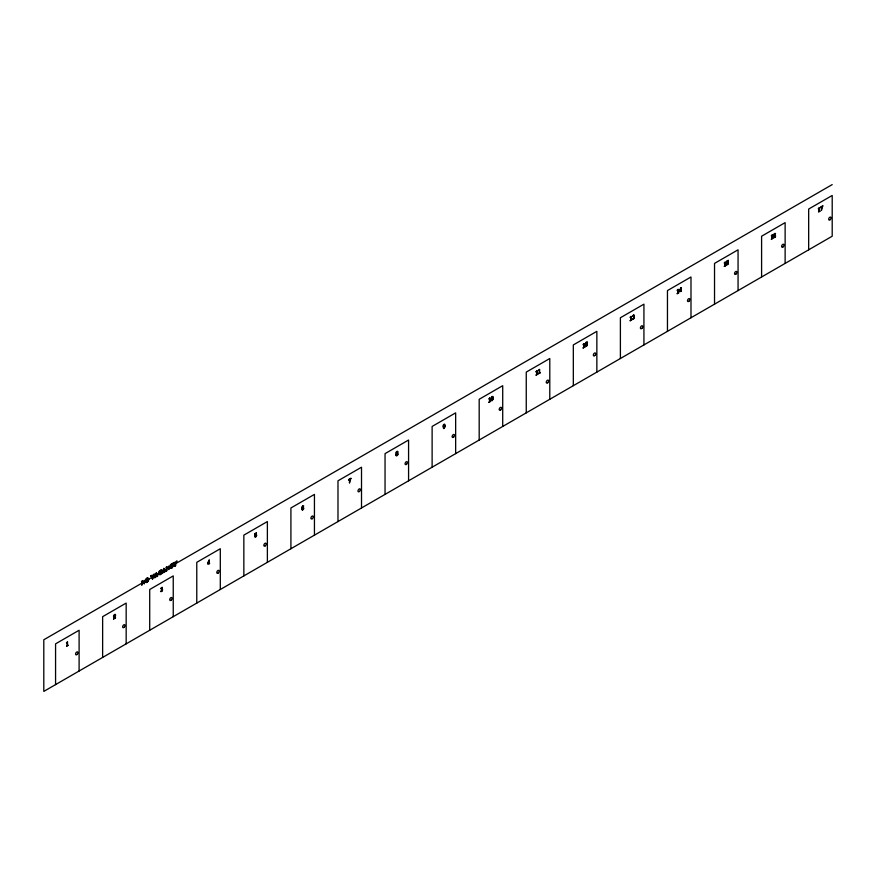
<?xml version="1.0" encoding="UTF-8"?>
<svg xmlns="http://www.w3.org/2000/svg" width="876" height="876" viewBox="0 0 876 876"><rect width="100%" height="100%" fill="white"/><g stroke="black" fill="none" stroke-linecap="round" stroke-linejoin="round"><path stroke-width="1.31" d="M161.655 572.466C160.746 577.437 156.213 572.575 160.33 570.396A2.004 1.161 -60 0 1 160.845 570.232M172.955 565.874C171.948 571.086 167.601 565.885 171.63 563.87M160.68 588.716L162.334 587.281L161.534 589.198A1.325 0.766 -60 0 1 161.841 590.829M632.527 316.302C635.363 311.714 634.542 321.372 632.384 318.7M445.074 425.703L444.92 426.798A2.431 1.402 -60 0 1 444.592 427.608L444.274 428.079A1.38 0.799 -60 0 1 443.924 428.43A1.675 0.964 -60 0 1 443.639 428.583L443.387 427.838M164.611 571.721L164.579 571.82A1.675 0.964 -60 0 1 164.195 572.116L165.356 571.448M161.534 572.466L161.469 572.926A1.566 0.898 -60 0 1 160.407 574.415A1.796 1.04 -60 0 1 159.377 574.415L159.344 574.371M172.835 565.94L172.769 566.4A1.566 0.898 -60 0 1 171.707 567.889M587.27 344.64L587.27 345.604L585.376 346.699M151.701 575.839L151.833 575.642A1.719 0.996 -60 0 1 152.117 575.455L152.117 575.269M156.246 572.805L154.625 577.832L155.14 577.514M163.735 568.48L162.115 573.506L163.188 572.696M155.348 576.835L156.848 575.203L157.045 576.189A1.675 0.964 -60 0 1 156.705 576.441L156.705 576.627M162.837 572.51L164.338 570.878L164.6 571.623M113.716 615.872L114.953 614.919L113.573 618.872M585.573 343.447L586.81 342.494L585.431 346.447M152.665 578.97L154.351 573.966L153.366 574.733M153.629 574.985L152.698 578.357L151.723 575.948M302.516 510.007C305.844 508.211 301.53 505.529 302.308 509.58M774.077 235.688C775.534 232.775 776.399 237.714 774.307 237.604M176.153 561.965L175.32 564.024L174.401 562.83M303.293 507.445L302.209 508.047M209.101 560.06L207.546 563.903L208.893 563.629M680.915 287.667L679.349 291.511L680.696 291.237M161.261 570.353L161.523 569.772M172.572 563.826L172.824 563.246M821.896 207.711L822.4 206.605M350.564 478.953L349.338 479.61A3.263 1.883 -60 0 0 349.086 479.774M350.926 478.449L350.236 479.96A3.175 1.829 -60 0 0 349.951 481.055A7.391 4.271 -60 0 0 349.874 482.139L349.579 482.928M822.794 206.013L822.115 207.524A3.175 1.829 -60 0 0 821.819 208.619A7.391 4.271 -60 0 0 821.743 209.703L821.447 210.492M350.301 479.511L350.039 480.092A4.96 2.858 -60 0 0 349.371 482.72M256.153 536.342L254.883 536.747M728.011 263.917L726.752 264.355M147.781 581.259C149.128 578.718 146.861 576.682 145.985 579.616A3.285 1.894 -60 0 0 146.215 582.222A1.522 0.876 -60 0 0 147.781 581.368L147.737 581.346M444.362 426.448L444.45 426.262A1.807 1.04 -60 0 0 444.592 425.44C443.957 421.991 442.621 428.769 444.614 426.218A2.705 1.555 -60 0 1 444.34 427.784A1.095 0.635 -60 0 1 443.968 428.222M586.997 343.983L586.953 344.049A8.672 5.004 -60 0 1 586.701 344.476L585.77 346.02L586.745 345.462A4.216 2.442 -60 0 0 587.128 345.221A2.967 1.708 -60 0 0 587.259 344.64M727.003 262.701C729.971 259.833 727.485 267.103 726.587 264.213M491.863 396.992L491.622 397.704A6.526 3.767 -60 0 0 491.589 398.251L491.786 400.409L492.827 399.336A7.818 4.511 -60 0 0 492.87 398.481L492.87 397.627A6.471 3.734 -60 0 0 492.827 396.927L492.246 396.62M397.2 453.023C399.073 450.001 394.2 452.958 397.386 453.144A3.646 2.102 -60 0 1 397.704 453.22A1.467 0.843 -60 0 1 397.507 455.126A1.467 0.843 -60 0 1 396.029 455.509A1.467 0.843 -60 0 1 396.576 453.538L396.456 453.604M161.633 589.121L161.983 587.577M585.694 343.994L585.705 343.381M303.742 505.956C302.439 504.74 300.764 509.131 302.319 510.007M775.578 233.542C774.296 232.282 772.599 236.728 774.154 237.593M161.885 589.033C164.053 589.428 160.823 592.921 160.549 591.212M208.74 563.98L209.692 563.618M680.543 291.588L681.495 291.226M141.551 585.179L142.416 584.686M113.814 616.43L114.022 615.861M586.132 342.374L586.23 342.297A1.916 1.106 -60 0 1 586.548 342.133L586.657 342.089A1.555 0.898 -60 0 1 587.248 342.056M633.337 316.816L633.808 315.141M774.702 237.297L775.161 236.651A3.11 1.796 -60 0 0 775.107 235.053L774.22 235.534L774.154 237.166M151.997 575.335L150.924 575.948M174.609 562.283L173.459 563.126M156.826 576.55L157.866 575.773M174.521 566.334L175.08 565.995M66.631 646.203L68.043 645.393M489.016 402.259L490.429 401.449M536.068 375.169L537.601 374.271M538.729 373.625L540.142 372.804M583.186 347.958L584.588 347.148M630.227 320.736L631.64 319.915M677.268 293.668L678.67 292.858M724.386 266.37L725.799 265.559M771.438 239.203L772.851 238.392M302.811 509.733L303.326 509.065A3.11 1.796 -60 0 0 303.271 507.467M492.224 400.54L493.243 398.788L492.816 396.401M166.462 570.977L165.925 571.294L166.484 570.966M142.219 580.974L141.496 581.576M166.79 566.783L166.079 567.385M832.2 184.595L43.8 639.776L43.8 691.405L832.2 236.224L832.2 195.468L808.668 209.046L808.668 249.813M349.075 479.117L348.922 480.355A3.121 1.807 -60 0 1 349.009 479.862M820.954 206.681L820.801 207.919A3.121 1.807 -60 0 1 820.889 207.426M350.969 478.219L349.59 479.008M822.849 205.783L821.436 206.594M822.465 206.451L821.206 207.174A3.263 1.883 -60 0 0 820.965 207.338M536.068 374.983L536.232 374.895A1.161 0.668 -60 0 0 536.802 374.479M113.519 619.124L115.402 618.029L115.424 617A2.967 1.708 -60 0 1 115.325 617.558M155.172 577.492L155.676 577.032M443.793 428.342L443.541 427.893M166.56 570.922L167.009 570.495M150.803 576.025L150.738 576.244A1.467 0.843 -60 0 1 151.011 576.08M175.78 565.611L174.412 566.4M819.848 211.291L818.48 211.904A1.161 0.668 -60 0 0 819.049 211.499M254.719 536.594L255.65 537.13L256.734 535.455L256.285 534.349L255.146 535.126L255.146 533.977M114.8 614.514L114.69 614.558A1.916 1.106 -60 0 0 114.373 614.722L114.274 614.799A1.259 0.723 -60 0 0 113.792 615.379M632.943 315.831L633.567 315.075M161.721 587.489L161.107 588.245M396.74 453.669L397.365 453.757M160.954 570.429L161.031 570.462A1.872 1.084 -60 0 1 161.359 570.802L161.491 571.294M166.944 566.783L168.739 568.798L168.739 566.279M166.648 567.287L168.718 569.608M142.361 580.974L144.157 582.978L144.157 580.47M144.146 583.799L142.065 581.478L142.021 584.489M170.645 567.845L170.689 567.889A1.796 1.04 -60 0 0 171.696 567.911M173.864 563.104L174.937 565.644M585.387 343.95L585.376 343.885A1.237 0.712 -60 0 1 586.088 342.45M113.552 616.419L113.519 616.277A1.237 0.712 -60 0 1 113.672 615.62M821.305 210.459L821.272 210.273A4.96 2.858 -60 0 1 821.907 207.711M151.241 576.178L152.413 579.102M163.965 568.349L165.071 571.382M156.486 572.663L157.581 575.707M172.802 564.768L172.66 564.275A1.872 1.084 -60 0 0 172.342 563.925L172.254 563.903A1.336 0.766 -60 0 0 171.685 564.013A1.73 0.996 -60 0 0 170.798 564.987A2.957 1.708 -60 0 0 170.743 567.725M175.375 565.381L177.007 560.892L175.923 561.702M819.969 211.226L819.805 211.138A1.15 0.668 -60 0 1 819.487 211.335M819.323 207.831L819.323 211.127M818.95 211.346L818.95 208.302A2.168 1.248 -60 0 1 818.283 208.827L818.283 208.663A1.861 1.073 -60 0 0 819.235 207.765M785.126 263.402L785.126 222.635L761.594 236.224L761.594 276.991M772.971 238.327L772.807 238.239A1.15 0.668 -60 0 1 772.49 238.436M772.325 234.932L772.325 238.228M771.953 238.447L771.953 235.403A2.168 1.248 -60 0 1 771.285 235.94L771.285 235.764A1.861 1.073 -60 0 0 772.238 234.877M771.318 239.279L771.482 239.006A1.161 0.668 -60 0 0 772.052 238.601M738.063 290.58L738.063 249.813L714.531 263.402L714.531 304.169M726.839 261.19L726.839 262.931M725.919 265.494L725.755 265.406A1.15 0.668 -60 0 1 725.438 265.603M725.284 262.099L725.284 265.395M724.901 265.614L724.901 262.57A2.168 1.248 -60 0 1 724.244 263.096L724.233 262.931A1.861 1.073 -60 0 0 725.186 262.034M724.266 266.446L724.43 266.173A1.161 0.668 -60 0 0 725 265.767M690.989 317.747L690.989 276.991L667.457 290.58L667.457 331.336M681.09 287.646L681.09 291.007M678.79 292.803L678.626 292.715A1.15 0.668 -60 0 1 678.32 292.912M678.155 289.409L678.155 292.704M677.783 292.912L677.783 289.868A2.168 1.248 -60 0 1 677.115 290.405L677.115 290.23A1.861 1.073 -60 0 0 678.057 289.343M677.148 293.745L677.312 293.471A1.161 0.668 -60 0 0 677.871 293.066M643.926 344.925L643.926 304.169L620.394 317.747L620.394 358.514M631.76 319.86L631.596 319.773A1.15 0.668 -60 0 1 631.289 319.97M631.125 316.466L631.125 319.762M630.753 316.926L630.753 319.97M630.118 320.802L630.271 320.528A1.161 0.668 -60 0 0 630.84 320.123M596.852 372.103L596.852 331.336L573.32 344.925L573.32 385.692M584.708 347.082L584.555 346.995A1.15 0.668 -60 0 1 584.237 347.192M584.073 343.688L584.073 346.984M583.701 344.159L583.701 347.203M583.066 348.035L583.23 347.761A1.161 0.668 -60 0 0 583.788 347.356M549.789 399.281L549.789 358.514L526.257 372.103L526.257 412.859M540.262 372.749L540.098 372.661A1.15 0.668 -60 0 1 539.791 372.858M539.627 372.65L539.627 369.354A1.861 1.073 -60 0 1 538.587 370.143L538.587 370.362A2.168 1.248 -60 0 0 539.255 369.825L539.255 372.869M538.62 373.691L538.773 373.417A1.161 0.668 -60 0 0 539.342 373.012M537.722 374.216L537.557 374.129A1.15 0.668 -60 0 1 537.24 374.326M537.087 370.822L537.087 374.118M536.714 374.337L536.714 371.293A2.168 1.248 -60 0 1 536.046 371.818M536.035 371.829L536.035 371.643A1.861 1.073 -60 0 0 536.988 370.756M502.714 426.448L502.714 385.692L479.183 399.281L479.183 440.037M490.549 401.383L490.385 401.296A1.15 0.668 -60 0 1 490.067 401.493M489.914 397.989L489.914 401.285M489.531 401.504L489.531 398.46A2.168 1.248 -60 0 1 488.863 398.985L488.863 398.821A1.861 1.073 -60 0 0 489.815 397.923M488.896 402.336L489.06 402.062A1.161 0.668 -60 0 0 489.629 401.657M455.651 453.626L455.651 412.859L432.12 426.448L432.12 467.215M408.577 480.804L408.577 440.037L385.046 453.626L385.046 494.392M361.514 507.97L361.514 467.215L337.983 480.804L337.983 521.559M314.44 535.148L314.44 494.392L290.909 507.97L290.909 548.737M267.377 562.326L267.377 521.559L243.846 535.148L243.846 575.915M254.982 533.615L254.982 535.356M220.303 589.504L220.303 548.737L196.771 562.326L196.771 603.082M209.287 560.038L209.287 563.399M173.24 616.671L173.24 575.915L149.708 589.504L149.708 630.26M172.955 563.235L172.955 564.637M168.882 566.203L168.882 569.444M166.593 567.243L166.593 570.298M166.451 567.309L166.451 570.385M161.655 569.761L161.655 571.163M144.299 580.394L144.299 583.635M141.879 581.5L141.879 584.566M126.166 643.849L126.166 603.082L102.634 616.671L102.634 657.438M79.103 671.027L79.103 630.26L55.571 643.849L55.571 684.616M68.153 645.327L67.999 645.24A1.15 0.668 -60 0 1 67.682 645.437M67.518 641.933L67.518 645.229M67.145 645.448L67.145 642.404A2.168 1.248 -60 0 1 66.477 642.929L66.477 642.765A1.861 1.073 -60 0 0 67.43 641.867M66.51 646.28L66.675 646.006A1.161 0.668 -60 0 0 67.244 645.601M171.63 563.826A2.004 1.161 -60 0 1 172.145 563.706M159.432 574.251A2.957 1.708 -60 0 1 159.498 571.513A1.73 0.996 -60 0 1 159.793 571.064A1.818 1.051 -60 0 1 160.166 570.692M160.385 570.539A1.336 0.766 -60 0 1 160.954 570.429M774.22 235.469A1.883 1.095 -60 0 1 774.581 233.618M728.142 260.709A1.566 0.909 -60 0 1 727.058 261.387M728.328 260.205A2.365 1.369 -60 0 1 726.96 261.004M726.981 262.953A1.128 0.657 -60 0 1 727.638 262.154M727.759 261.957A1.96 1.128 -60 0 1 727.879 263.884M633.403 316.827A1.325 0.766 -60 0 1 633.677 318.415M633.786 318.481A1.15 0.668 -60 0 1 632.647 318.842M630.753 316.937A2.168 1.248 -60 0 1 630.085 317.462L630.085 317.287A1.861 1.073 -60 0 0 631.027 316.4M586.986 343.972A2.858 1.653 -60 0 0 587.281 343.414A1.621 0.942 -60 0 0 587.413 342.746L587.391 342.527A1.259 0.723 -60 0 0 587.172 342.155M583.701 344.169A2.168 1.248 -60 0 1 583.033 344.684L583.033 344.52A1.861 1.073 -60 0 0 583.985 343.622M491.425 400.398A4.314 2.486 -60 0 1 491.403 397.704A1.391 0.799 -60 0 1 492.235 396.467M492.224 400.573A1.423 0.821 -60 0 1 491.381 400.441M444.022 427.094A1.675 0.964 -60 0 1 443.026 426.754A1.675 0.964 -60 0 1 443.322 425.156L443.365 424.991A1.358 0.788 -60 0 1 444.723 424.323L444.833 424.444A3.789 2.19 -60 0 1 445.041 425.725M397.824 454.151A1.172 0.679 -60 0 1 397.014 455.432A1.172 0.679 -60 0 1 396.193 455.104A1.172 0.679 -60 0 1 396.762 453.713M396.259 453.538A1.281 0.734 -60 0 1 396.456 451.896A1.281 0.734 -60 0 1 397.748 451.523A1.281 0.734 -60 0 1 397.299 453.231M302.384 507.883A1.883 1.095 -60 0 1 302.746 506.032M256.285 533.134A1.566 0.909 -60 0 1 255.201 533.812M256.471 532.641A2.365 1.369 -60 0 1 255.102 533.429M255.124 535.378A1.128 0.657 -60 0 1 255.781 534.579M255.901 534.382A1.96 1.128 -60 0 1 256.022 536.309M161.951 590.895A1.15 0.668 -60 0 1 160.812 591.256M115.271 617.646A4.216 2.442 -60 0 1 114.876 617.876L113.913 618.445L114.844 616.901A8.672 5.004 -60 0 0 115.095 616.474L115.128 616.408A2.858 1.653 -60 0 0 115.424 615.839A1.621 0.942 -60 0 0 115.555 615.171L115.533 614.952A1.259 0.723 -60 0 0 115.314 614.58M114.844 614.426A1.555 0.898 -60 0 1 115.391 614.481M156.213 573.473L155.643 575.718L156.793 575.061L156.213 573.473M163.702 569.159L163.133 571.393L164.272 570.736L163.702 569.159M208.926 560.728L207.689 563.64L208.926 562.918L208.926 560.728M680.729 288.335L679.491 291.248L680.729 290.525L680.729 288.335M147.431 581.982A2.529 1.456 -60 0 0 148.252 578.05A2.529 1.456 -60 0 0 145.252 580.689A2.529 1.456 -60 0 0 147.431 581.982M830.152 219.701A1.664 0.964 -60 0 0 830.678 217.128A1.664 0.964 -60 0 0 828.707 218.869A1.664 0.964 -60 0 0 830.152 219.701M783.078 246.879A1.664 0.964 -60 0 0 783.615 244.294A1.664 0.964 -60 0 0 781.644 246.046A1.664 0.964 -60 0 0 783.078 246.879M736.015 274.046A1.664 0.964 -60 0 0 736.541 271.472A1.664 0.964 -60 0 0 734.57 273.213A1.664 0.964 -60 0 0 736.015 274.046M688.941 301.224A1.664 0.964 -60 0 0 689.478 298.65A1.664 0.964 -60 0 0 687.507 300.391A1.664 0.964 -60 0 0 688.941 301.224M641.878 328.401A1.664 0.964 -60 0 0 642.404 325.817A1.664 0.964 -60 0 0 640.433 327.569A1.664 0.964 -60 0 0 641.878 328.401M594.804 355.579A1.664 0.964 -60 0 0 595.341 352.995A1.664 0.964 -60 0 0 593.37 354.747A1.664 0.964 -60 0 0 594.804 355.579M547.741 382.746A1.664 0.964 -60 0 0 548.266 380.173A1.664 0.964 -60 0 0 546.295 381.914A1.664 0.964 -60 0 0 547.741 382.746M500.667 409.924A1.664 0.964 -60 0 0 501.203 407.351A1.664 0.964 -60 0 0 499.232 409.092A1.664 0.964 -60 0 0 500.667 409.924M453.604 437.102A1.664 0.964 -60 0 0 454.129 434.518A1.664 0.964 -60 0 0 452.158 436.27A1.664 0.964 -60 0 0 453.604 437.102M406.53 464.269A1.664 0.964 -60 0 0 407.055 461.696A1.664 0.964 -60 0 0 405.095 463.437A1.664 0.964 -60 0 0 406.53 464.269M359.467 491.447A1.664 0.964 -60 0 0 359.992 488.874A1.664 0.964 -60 0 0 358.021 490.615A1.664 0.964 -60 0 0 359.467 491.447M312.393 518.625A1.664 0.964 -60 0 0 312.918 516.041A1.664 0.964 -60 0 0 310.958 517.793A1.664 0.964 -60 0 0 312.393 518.625M265.329 545.803A1.664 0.964 -60 0 0 265.855 543.219A1.664 0.964 -60 0 0 263.884 544.971A1.664 0.964 -60 0 0 265.329 545.803M218.255 572.97A1.664 0.964 -60 0 0 218.781 570.396A1.664 0.964 -60 0 0 216.821 572.137A1.664 0.964 -60 0 0 218.255 572.97M171.192 600.148A1.664 0.964 -60 0 0 171.718 597.574A1.664 0.964 -60 0 0 169.747 599.315A1.664 0.964 -60 0 0 171.192 600.148M124.118 627.325A1.664 0.964 -60 0 0 124.644 624.741A1.664 0.964 -60 0 0 122.684 626.493A1.664 0.964 -60 0 0 124.118 627.325M77.055 654.492A1.664 0.964 -60 0 0 77.581 651.919A1.664 0.964 -60 0 0 75.61 653.66A1.664 0.964 -60 0 0 77.055 654.492"/></g></svg>
